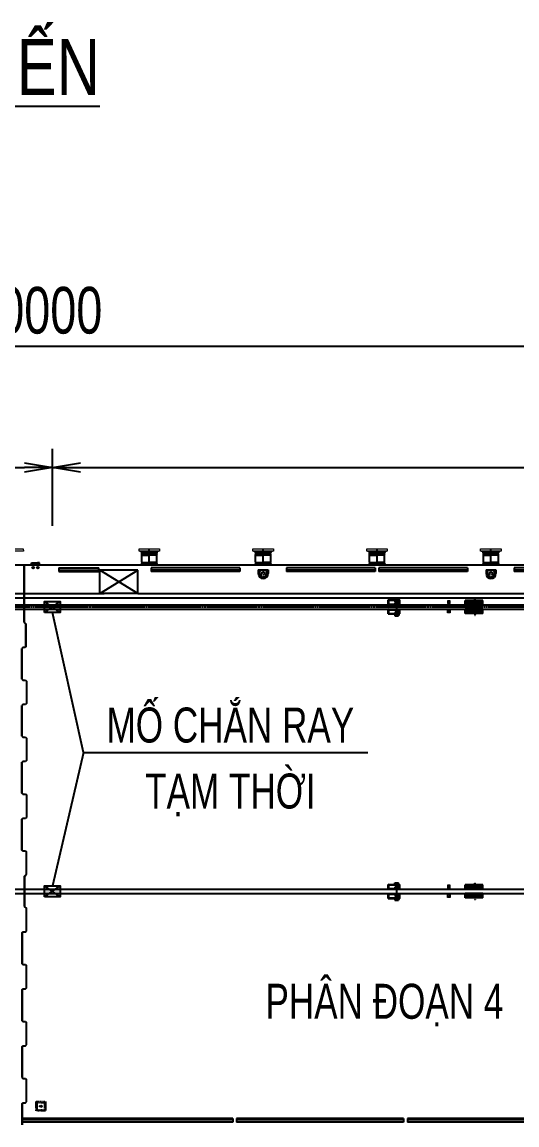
# Model space of a CAD drawing. Extents: x 3412 to 1212600, y 2456 to 246916.
# Drawn here: x 806291 to 859318, y 128766 to 246916 of the extents above; entities that cross this region are included whole.
import ezdxf
from ezdxf.enums import TextEntityAlignment as Align

# ---------------------------------------------------------------- set-up
doc = ezdxf.new("R2010")
doc.units = 0
doc.header["$LTSCALE"] = 20
doc.header["$MEASUREMENT"] = 0
for name, pattern in [('ACAD_ISO10W100', [18, 12, -3, 0, -3]), ('CENTER', [2, 1.25, -0.25, 0.25, -0.25]), ('CENTER2', [28.575, 19.05, -3.175, 3.175, -3.175]), ('HIDDEN', [0.375, 0.25, -0.125])]:
    doc.linetypes.add(name, pattern=pattern)
doc.layers.get('0').update_dxf_attribs({"linetype": 'CONTINUOUS'})
doc.layers.get('DEFPOINTS').update_dxf_attribs({"linetype": 'CONTINUOUS'})
for name, color, linetype in [('BAO', 7, 'CONTINUOUS'), ('CEN', 1, 'CENTER'), ('CENTER', 1, 'CENTER2'), ('DIM', 4, 'CONTINUOUS'), ('external lighting', 130, 'HIDDEN'), ('FENDER', 4, 'CONTINUOUS'), ('Gochanxe', 6, 'CONTINUOUS'), ('HATCH', 8, 'CONTINUOUS'), ('HIDDEN', 9, 'HIDDEN'), ('KHUAT', 8, 'HIDDEN'), ('TEXT', 4, 'CONTINUOUS'), ('Text-Vie', 4, 'CONTINUOUS'), ('THEP', 2, 'CONTINUOUS'), ('TRUC', 1, 'CENTER'), ('ve', 6, 'CONTINUOUS')]:
    doc.layers.add(name, color=color, linetype=linetype)
doc.styles.add('VNROMANS', font='vn_vni.shx', dxfattribs={"width": 0.75, "bigfont": 'bigfont.shx'})
doc.dimstyles.new('D2000', dxfattribs={"dimscale": 2000, "dimtxt": 2.5, "dimasz": 1.5, "dimexe": 1, "dimexo": 0, "dimgap": 0.65, "dimtad": 1, "dimdec": 0, "dimzin": 12, "dimdsep": 46, "dimtxsty": 'VNROMANS', "dimblk1": 'OPEN', "dimblk2": 'OPEN', "dimsah": 1, "dimcen": -1, "dimclrd": 4, "dimclre": 4, "dimclrt": 4, "dimadec": 0, "dimazin": 0, "dimtfac": 1, "dimtdec": 0, "dimtmove": 2, "dimatfit": 3, "dimldrblk": 'OPEN', "dimfxl": 1, "dimtolj": 1, "dimtzin": 12, "dimarcsym": 0})

# ---------------------------------------------------------------- blocks, each defined once
blk = doc.blocks.new('STOWN PIN')
at = {"layer": 'BAO'}
for p, q in [((1013225, 483978), (1013225, 483508)), ((1013225, 483978), (1015125, 483978)), ((1013225, 483508), (1015125, 483508)), ((1013355, 483903), (1013355, 483553)), ((1013355, 483903), (1014995, 483903)), ((1013355, 483553), (1014995, 483553)), ((1013475, 483818), (1013475, 483783)), ((1013475, 483818), (1014875, 483818)), ((1013475, 483783), (1014875, 483783)), ((1013475, 483638), (1013475, 483673)), ((1013475, 483673), (1014875, 483673)), ((1013475, 483638), (1014875, 483638)), ((1013575, 483818), (1013575, 483783)), ((1013575, 483638), (1013575, 483673)), ((1013875, 483853), (1013975, 483853)), ((1013875, 483853), (1013875, 483603)), ((1013875, 483603), (1013975, 483603)), ((1013975, 483853), (1013975, 483603)), ((1014375, 483853), (1014475, 483853)), ((1014375, 483853), (1014375, 483603)), ((1014375, 483603), (1014475, 483603)), ((1014475, 483853), (1014475, 483603)), ((1014775, 483818), (1014775, 483783)), ((1014775, 483638), (1014775, 483673)), ((1014875, 483818), (1014875, 483783)), ((1014875, 483638), (1014875, 483673)), ((1014995, 483903), (1014995, 483553)), ((1015125, 483978), (1015125, 483508)), ((1013225, 483048), (1013225, 482578)), ((1013225, 483048), (1015125, 483048)), ((1013225, 482578), (1015125, 482578)), ((1013355, 483003), (1014995, 483003)), ((1013355, 482653), (1013355, 483003)), ((1013355, 482653), (1014995, 482653)), ((1013475, 482918), (1014875, 482918)), ((1013475, 482918), (1013475, 482883)), ((1013475, 482883), (1014875, 482883)), ((1013475, 482773), (1014875, 482773)), ((1013475, 482738), (1013475, 482773)), ((1013475, 482738), (1014875, 482738)), ((1013575, 482918), (1013575, 482883)), ((1013575, 482738), (1013575, 482773)), ((1013875, 482703), (1013875, 482953)), ((1013875, 482953), (1013975, 482953)), ((1013875, 482703), (1013975, 482703)), ((1013975, 482703), (1013975, 482953)), ((1014375, 482703), (1014375, 482953)), ((1014375, 482953), (1014475, 482953)), ((1014375, 482703), (1014475, 482703)), ((1014475, 482703), (1014475, 482953)), ((1014775, 482918), (1014775, 482883)), ((1014775, 482738), (1014775, 482773)), ((1014875, 482918), (1014875, 482883)), ((1014875, 482738), (1014875, 482773)), ((1014995, 482653), (1014995, 483003)), ((1015125, 483048), (1015125, 482578))]:
    blk.add_line(p, q, dxfattribs=at)
at = {"layer": 'CEN', "ltscale": 0.1}
for p, q in [((1013225, 483728), (1015125, 483728)), ((1013460, 483803), (1013370, 483803)), ((1013460, 483653), (1013370, 483653)), ((1013415, 483848), (1013415, 483759)), ((1013415, 483609), (1013415, 483698)), ((1014075, 483764), (1014075, 483693)), ((1014890, 483803), (1014980, 483803)), ((1014890, 483653), (1014980, 483653)), ((1014935, 483848), (1014935, 483759)), ((1014935, 483609), (1014935, 483698)), ((1013225, 482828), (1015125, 482828)), ((1013460, 482903), (1013370, 482903)), ((1013460, 482753), (1013370, 482753)), ((1013415, 482948), (1013415, 482859)), ((1013415, 482709), (1013415, 482798)), ((1014075, 482793), (1014075, 482864)), ((1014890, 482903), (1014980, 482903)), ((1014890, 482753), (1014980, 482753)), ((1014935, 482948), (1014935, 482859)), ((1014935, 482709), (1014935, 482798))]:
    blk.add_line(p, q, dxfattribs=at)
at = {"layer": 'HIDDEN', "ltscale": 0.2}
for p, q in [((1014055, 483728), (1014055, 484151)), ((1014095, 483728), (1014095, 484151)), ((1014055, 482828), (1014055, 482406)), ((1014095, 482828), (1014095, 482406))]:
    blk.add_line(p, q, dxfattribs=at)
at = {"layer": 'KHUAT'}
for p, q in [((1013690, 483876), (1013780, 483876)), ((1013690, 483876), (1013690, 483786)), ((1013690, 483786), (1013780, 483786)), ((1013690, 483671), (1013780, 483671)), ((1013690, 483671), (1013690, 483581)), ((1013690, 483581), (1013780, 483581)), ((1013780, 483876), (1013780, 483786)), ((1013780, 483671), (1013780, 483581)), ((1014130, 483876), (1014130, 483786)), ((1014130, 483876), (1014220, 483876)), ((1014130, 483786), (1014220, 483786)), ((1014130, 483671), (1014130, 483581)), ((1014130, 483671), (1014220, 483671)), ((1014130, 483581), (1014220, 483581)), ((1014220, 483876), (1014220, 483786)), ((1014220, 483671), (1014220, 483581)), ((1014570, 483876), (1014660, 483876)), ((1014570, 483876), (1014570, 483786)), ((1014570, 483786), (1014660, 483786)), ((1014570, 483671), (1014660, 483671)), ((1014570, 483671), (1014570, 483581)), ((1014570, 483581), (1014660, 483581)), ((1014660, 483876), (1014660, 483786)), ((1014660, 483671), (1014660, 483581)), ((1013690, 482886), (1013690, 482961)), ((1013690, 482961), (1013780, 482961)), ((1013690, 482886), (1013780, 482886)), ((1013690, 482771), (1013780, 482771)), ((1013690, 482696), (1013690, 482771)), ((1013690, 482696), (1013780, 482696)), ((1013780, 482886), (1013780, 482961)), ((1013780, 482696), (1013780, 482771)), ((1014130, 482961), (1014220, 482961)), ((1014130, 482886), (1014130, 482961)), ((1014130, 482886), (1014220, 482886)), ((1014130, 482771), (1014220, 482771)), ((1014130, 482696), (1014130, 482771)), ((1014130, 482696), (1014220, 482696)), ((1014220, 482886), (1014220, 482961)), ((1014220, 482696), (1014220, 482771)), ((1014570, 482886), (1014570, 482961)), ((1014570, 482961), (1014660, 482961)), ((1014570, 482886), (1014660, 482886)), ((1014570, 482696), (1014570, 482771)), ((1014570, 482771), (1014660, 482771)), ((1014570, 482696), (1014660, 482696)), ((1014660, 482886), (1014660, 482961)), ((1014660, 482696), (1014660, 482771))]:
    blk.add_line(p, q, dxfattribs=at)
for centre in [(1014075, 483728), (1014075, 482828)]:
    blk.add_circle(centre, 20, dxfattribs=at)
for centre, radius, start, end in [((1014065, 484145), 12, 33.19479, 146.80525), ((1014085, 484145), 11.9, 33.18021, 146.81983), ((1014085, 484158), 11.9, 213.18021, 326.81983), ((1014065, 482412), 12, 213.19475, 326.80521), ((1014085, 482399), 11.9, 33.18017, 146.81979), ((1014085, 482412), 11.9, 213.18017, 326.81979)]:
    blk.add_arc(centre, radius, start, end, dxfattribs=at)
blk = doc.blocks.new('light')
at = {"layer": 'external lighting'}
h = blk.add_hatch(color=3, dxfattribs=at)
h.paths.add_polyline_path([(0.64, 0.64), (0.8, 0.64), (0.8, 0.8), (0.64, 0.8)])
h.paths.add_polyline_path([(0.8, -0.64), (0.64, -0.64), (0.64, -0.8), (0.8, -0.8)])
h.paths.add_polyline_path([(-0.64, -0.64), (-0.8, -0.64), (-0.8, -0.8), (-0.64, -0.8)])
h.paths.add_polyline_path([(-0.64, 0.8), (-0.8, 0.8), (-0.8, 0.64), (-0.64, 0.64)])
at = {"layer": 'external lighting', "linetype": 'HIDDEN', "ltscale": 0.05}
h = blk.add_hatch(color=3, dxfattribs=at)
edge = h.paths.add_edge_path()
edge.add_arc((0, 0), 0.16, 0, 360)
at = {"layer": 'external lighting', "color": 3}
for p, q in [((-0.64, 0.64), (-0.8, 0.64)), ((0.64, 0.64), (0.64, 0.8)), ((0.8, 0.64), (0.64, 0.64)), ((-0.64, -0.64), (-0.8, -0.64)), ((0.8, -0.64), (0.64, -0.64)), ((0.64, -0.8), (0.64, -0.64))]:
    blk.add_line(p, q, dxfattribs=at)
at = {"layer": 'external lighting', "color": 3, "ltscale": 0.05}
for p, q in [((-0.64, 0.64), (-0.64, 0.8)), ((-0.64, -0.8), (-0.64, -0.64))]:
    blk.add_line(p, q, dxfattribs=at)
at = {"layer": 'external lighting', "color": 3, "linetype": 'HIDDEN', "ltscale": 0.03}
for points in [[(-0.8, 0.8), (0.8, 0.8), (0.8, -0.8), (-0.8, -0.8)], [(-0.64, 0.64), (0.64, 0.64), (0.64, -0.64), (-0.64, -0.64)]]:
    blk.add_lwpolyline(points, close=True, dxfattribs=at)
at = {"layer": 'external lighting', "color": 3, "linetype": 'HIDDEN', "ltscale": 0.05}
blk.add_circle((0, 0), 0.16, dxfattribs=at)
blk = doc.blocks.new('KHE')
at = {"layer": 'BAO'}
for p, q in [((7378565, 1113151), (7378565, 1119311)), ((7378585, 1113151), (7378585, 1119311)), ((7378565, 1113151), (7378755, 1112961)), ((7378585, 1113151), (7378775, 1112961)), ((7378585, 1113151), (7378775, 1112961)), ((7378755, 1110561), (7378755, 1112961)), ((7378775, 1110561), (7378775, 1112961)), ((7378775, 1110561), (7378775, 1112961)), ((7378427, 1110461), (7378327, 1110361)), ((7378327, 1107061), (7378327, 1110361)), ((7378447, 1110461), (7378347, 1110361)), ((7378447, 1110461), (7378347, 1110361)), ((7378347, 1107061), (7378347, 1110361)), ((7378347, 1107061), (7378347, 1110361)), ((7378675, 1110461), (7378427, 1110461)), ((7378755, 1110561), (7378655, 1110461)), ((7378775, 1110561), (7378675, 1110461)), ((7378327, 1107061), (7378427, 1106961)), ((7378347, 1107061), (7378447, 1106961)), ((7378347, 1107061), (7378447, 1106961)), ((7378427, 1106961), (7378722, 1106961)), ((7378447, 1106961), (7378722, 1106961)), ((7378702, 1106961), (7378802, 1106861)), ((7378722, 1106961), (7378822, 1106861)), ((7378722, 1106961), (7378822, 1106861)), ((7378802, 1106861), (7378802, 1104461)), ((7378822, 1106861), (7378822, 1104461)), ((7378822, 1106861), (7378822, 1104461)), ((7378427, 1104361), (7378327, 1104261)), ((7378327, 1100961), (7378327, 1104261)), ((7378447, 1104361), (7378347, 1104261)), ((7378447, 1104361), (7378347, 1104261)), ((7378347, 1100961), (7378347, 1104261)), ((7378347, 1100961), (7378347, 1104261)), ((7378722, 1104361), (7378427, 1104361)), ((7378722, 1104361), (7378447, 1104361)), ((7378802, 1104461), (7378702, 1104361)), ((7378822, 1104461), (7378722, 1104361)), ((7378822, 1104461), (7378722, 1104361)), ((7378327, 1100961), (7378427, 1100861)), ((7378347, 1100961), (7378447, 1100861)), ((7378347, 1100961), (7378447, 1100861)), ((7378427, 1100861), (7378722, 1100861)), ((7378447, 1100861), (7378722, 1100861)), ((7378702, 1100861), (7378802, 1100761)), ((7378722, 1100861), (7378822, 1100761)), ((7378722, 1100861), (7378822, 1100761)), ((7378802, 1100761), (7378802, 1098361)), ((7378822, 1100761), (7378822, 1098361)), ((7378822, 1100761), (7378822, 1098361)), ((7378427, 1098261), (7378327, 1098161)), ((7378327, 1094861), (7378327, 1098161)), ((7378447, 1098261), (7378347, 1098161)), ((7378447, 1098261), (7378347, 1098161)), ((7378347, 1094861), (7378347, 1098161)), ((7378347, 1094861), (7378347, 1098161)), ((7378722, 1098261), (7378427, 1098261)), ((7378722, 1098261), (7378447, 1098261)), ((7378802, 1098361), (7378702, 1098261)), ((7378822, 1098361), (7378722, 1098261)), ((7378822, 1098361), (7378722, 1098261)), ((7378427, 1094761), (7378327, 1094861)), ((7378447, 1094761), (7378347, 1094861)), ((7378447, 1094761), (7378347, 1094861)), ((7378427, 1094761), (7378722, 1094761)), ((7378447, 1094761), (7378722, 1094761)), ((7378702, 1094761), (7378802, 1094661)), ((7378722, 1094761), (7378822, 1094661)), ((7378722, 1094761), (7378822, 1094661)), ((7378802, 1094661), (7378802, 1092261)), ((7378822, 1094661), (7378822, 1092261)), ((7378822, 1094661), (7378822, 1092261)), ((7378327, 1092061), (7378427, 1092161)), ((7378327, 1088761), (7378327, 1092061)), ((7378347, 1092061), (7378447, 1092161)), ((7378347, 1092061), (7378447, 1092161)), ((7378347, 1088761), (7378347, 1092061)), ((7378347, 1088761), (7378347, 1092061)), ((7378427, 1092161), (7378722, 1092161)), ((7378447, 1092161), (7378722, 1092161)), ((7378802, 1092261), (7378702, 1092161)), ((7378822, 1092261), (7378722, 1092161)), ((7378822, 1092261), (7378722, 1092161)), ((7378427, 1088661), (7378327, 1088761)), ((7378447, 1088661), (7378347, 1088761)), ((7378447, 1088661), (7378347, 1088761)), ((7378427, 1088661), (7378722, 1088661)), ((7378447, 1088661), (7378722, 1088661)), ((7378702, 1088661), (7378802, 1088561)), ((7378722, 1088661), (7378822, 1088561)), ((7378722, 1088661), (7378822, 1088561)), ((7378802, 1086181), (7378802, 1088561)), ((7378822, 1086181), (7378822, 1088561)), ((7378565, 1085943), (7378802, 1086181)), ((7378565, 1085943), (7378565, 1082718)), ((7378585, 1085943), (7378822, 1086181)), ((7378585, 1085943), (7378585, 1082718)), ((7378585, 1085943), (7378585, 1082718)), ((7378565, 1082718), (7378802, 1082481)), ((7378585, 1082718), (7378822, 1082481)), ((7378805, 1080081), (7378802, 1082481)), ((7378825, 1080081), (7378822, 1082481)), ((7378327, 1079881), (7378427, 1079981)), ((7378347, 1079881), (7378447, 1079981)), ((7378347, 1079881), (7378447, 1079981)), ((7378427, 1079981), (7378725, 1079981)), ((7378447, 1079981), (7378722, 1079981)), ((7378705, 1079981), (7378805, 1080081)), ((7378725, 1079981), (7378825, 1080081)), ((7378725, 1079981), (7378825, 1080081)), ((7378327, 1079881), (7378327, 1076581)), ((7378347, 1079881), (7378347, 1076581)), ((7378347, 1079881), (7378347, 1076581)), ((7378327, 1076581), (7378427, 1076481)), ((7378347, 1076581), (7378447, 1076481)), ((7378347, 1076581), (7378447, 1076481)), ((7378427, 1076481), (7378722, 1076481)), ((7378447, 1076481), (7378722, 1076481)), ((7378702, 1076481), (7378802, 1076381)), ((7378722, 1076481), (7378822, 1076381)), ((7378722, 1076481), (7378822, 1076381)), ((7378802, 1073981), (7378802, 1076381)), ((7378822, 1073981), (7378822, 1076381)), ((7378822, 1073981), (7378822, 1076381)), ((7378327, 1073781), (7378427, 1073881)), ((7378327, 1073781), (7378327, 1070481)), ((7378347, 1073781), (7378447, 1073881)), ((7378347, 1073781), (7378447, 1073881)), ((7378347, 1073781), (7378347, 1070481)), ((7378347, 1073781), (7378347, 1070481)), ((7378427, 1073881), (7378722, 1073881)), ((7378447, 1073881), (7378722, 1073881)), ((7378702, 1073881), (7378802, 1073981)), ((7378722, 1073881), (7378822, 1073981)), ((7378722, 1073881), (7378822, 1073981)), ((7378327, 1070481), (7378427, 1070381)), ((7378347, 1070481), (7378447, 1070381)), ((7378347, 1070481), (7378447, 1070381)), ((7378427, 1070381), (7378722, 1070381)), ((7378447, 1070381), (7378722, 1070381)), ((7378702, 1070381), (7378802, 1070281)), ((7378722, 1070381), (7378822, 1070281)), ((7378722, 1070381), (7378822, 1070281)), ((7378802, 1067881), (7378802, 1070281)), ((7378822, 1067881), (7378822, 1070281)), ((7378822, 1067881), (7378822, 1070281)), ((7378327, 1067681), (7378427, 1067781)), ((7378327, 1067681), (7378327, 1064381)), ((7378347, 1067681), (7378447, 1067781)), ((7378347, 1067681), (7378447, 1067781)), ((7378347, 1067681), (7378347, 1064381)), ((7378347, 1067681), (7378347, 1064381)), ((7378427, 1067781), (7378722, 1067781)), ((7378447, 1067781), (7378722, 1067781)), ((7378702, 1067781), (7378802, 1067881)), ((7378722, 1067781), (7378822, 1067881)), ((7378722, 1067781), (7378822, 1067881)), ((7378327, 1064381), (7378427, 1064281)), ((7378347, 1064381), (7378447, 1064281)), ((7378347, 1064381), (7378447, 1064281)), ((7378427, 1064281), (7378722, 1064281)), ((7378447, 1064281), (7378722, 1064281)), ((7378702, 1064281), (7378802, 1064181)), ((7378722, 1064281), (7378822, 1064181)), ((7378722, 1064281), (7378822, 1064181)), ((7378802, 1061781), (7378802, 1064181)), ((7378822, 1061781), (7378822, 1064181)), ((7378822, 1061781), (7378822, 1064181)), ((7378327, 1061581), (7378427, 1061681)), ((7378327, 1061581), (7378327, 1059311)), ((7378347, 1061581), (7378447, 1061681)), ((7378347, 1061581), (7378447, 1061681)), ((7378347, 1061581), (7378347, 1059311)), ((7378347, 1061581), (7378347, 1059311)), ((7378427, 1061681), (7378722, 1061681)), ((7378447, 1061681), (7378722, 1061681)), ((7378702, 1061681), (7378802, 1061781)), ((7378722, 1061681), (7378822, 1061781)), ((7378722, 1061681), (7378822, 1061781))]:
    blk.add_line(p, q, dxfattribs=at)
blk = doc.blocks.new('DEM1450')
at = {"layer": 'DIM', "color": 1, "linetype": 'CENTER2', "ltscale": 2}
for p, q in [((-1450804, 656360), (-1450804, 656532)), ((-1449154, 656360), (-1449154, 656532)), ((-1450804, 654952), (-1450804, 655124)), ((-1449154, 654952), (-1449154, 655124))]:
    blk.add_line(p, q, dxfattribs=at)
at = {"layer": 've', "color": 7}
for p, q in [((-1450904, 656425), (-1450904, 656467)), ((-1450904, 656467), (-1449054, 656467)), ((-1450904, 656425), (-1450846, 656425)), ((-1450774, 656367), (-1450846, 656425)), ((-1450846, 656425), (-1449979, 656425)), ((-1450786, 656065), (-1449979, 656065)), ((-1450786, 655290), (-1450786, 656058)), ((-1450785, 656072), (-1450775, 656174)), ((-1450774, 656367), (-1449979, 656367)), ((-1450774, 656188), (-1450774, 656367)), ((-1450774, 656181), (-1449979, 656181)), ((-1449054, 656425), (-1449979, 656425)), ((-1449184, 656367), (-1449979, 656367)), ((-1449184, 656181), (-1449979, 656181)), ((-1449172, 656065), (-1449979, 656065)), ((-1449184, 656367), (-1449112, 656425)), ((-1449184, 656188), (-1449184, 656367)), ((-1449173, 656072), (-1449183, 656174)), ((-1449172, 655290), (-1449172, 656058)), ((-1449054, 656425), (-1449054, 656467)), ((-1450904, 655059), (-1449979, 655059)), ((-1450904, 655017), (-1450904, 655059)), ((-1450904, 655017), (-1449054, 655017)), ((-1450751, 655117), (-1450809, 655059)), ((-1450784, 655269), (-1449979, 655269)), ((-1450757, 655173), (-1450780, 655249)), ((-1450752, 655153), (-1449979, 655153)), ((-1450751, 655117), (-1450751, 655132)), ((-1450751, 655117), (-1449979, 655117)), ((-1449173, 655269), (-1449979, 655269)), ((-1449205, 655153), (-1449979, 655153)), ((-1449207, 655117), (-1449979, 655117)), ((-1449054, 655059), (-1449979, 655059)), ((-1449719, 655059), (-1449894, 655059)), ((-1449174, 655059), (-1449219, 655059)), ((-1449207, 655117), (-1449207, 655132)), ((-1449207, 655117), (-1449207, 655132)), ((-1449207, 655117), (-1449149, 655059)), ((-1449207, 655117), (-1449174, 655084)), ((-1449201, 655173), (-1449178, 655249)), ((-1449054, 655017), (-1449054, 655059))]:
    blk.add_line(p, q, dxfattribs=at)
at = {"layer": 've', "color": 1, "linetype": 'ACAD_ISO10W100', "ltscale": 0.1}
blk.add_line((-1449979, 655017), (-1449979, 656639), dxfattribs=at)
blk.add_line((-1449979, 655017), (-1449979, 656639), dxfattribs=at)
at = {"layer": 've', "color": 7}
for centre, start, end in [((-1450641, 656058), 174.09386, 180), ((-1450919, 656188), 354.09386, 0), ((-1449039, 656188), 180, 185.90614), ((-1449317, 656058), 0, 5.90614), ((-1450641, 655290), 180, 196.78983), ((-1450896, 655132), 0, 16.78983), ((-1449062, 655132), 163.21017, 180), ((-1449317, 655290), 343.21017, 0)]:
    blk.add_arc(centre, 145, start, end, dxfattribs=at)
blk = doc.blocks.new('_OPEN')
at = {"color": 0, "linetype": 'ByBlock'}
for p, q in [((-1, 0.167), (0, 0)), ((0, 0), (-1, -0.167)), ((0, 0), (-1, 0))]:
    blk.add_line(p, q, dxfattribs=at)
blk = doc.blocks.new('*D76')
at = {"layer": 'DEFPOINTS', "color": 0, "transparency": 16777216}
for p in [(809538, 199207), (609538, 192931), (809538, 192931)]:
    blk.add_point(p, dxfattribs=at)
at = {"layer": 'DIM', "color": 4, "lineweight": -2, "transparency": 16777216}
for p, q in [((609538, 192931), (609538, 201207)), ((809538, 192931), (809538, 201207)), ((612538, 199207), (806538, 199207))]:
    blk.add_line(p, q, dxfattribs=at)
at = {"layer": 'DIM', "color": 4, "lineweight": -2, "transparency": 16777216, "xscale": 3000, "yscale": 3000, "zscale": 3000, "rotation": 180}
blk.add_blockref('_OPEN', (609538, 199207), dxfattribs=at)
at = {"layer": 'DIM', "color": 4, "lineweight": -2, "transparency": 16777216, "xscale": 3000, "yscale": 3000, "zscale": 3000}
blk.add_blockref('_OPEN', (809538, 199207), dxfattribs=at)
at = {"layer": 'DIM', "color": 4, "transparency": 16777216, "insert": (709538, 203007), "char_height": 5000, "attachment_point": 5, "style": 'VNROMANS'}
blk.add_mtext('\\A1;200000', dxfattribs=at)
blk = doc.blocks.new('*D77')
at = {"layer": 'DEFPOINTS', "color": 0, "transparency": 16777216}
for p in [(1009538, 199207), (809538, 192931), (1009538, 192931)]:
    blk.add_point(p, dxfattribs=at)
at = {"layer": 'DIM', "color": 4, "lineweight": -2, "transparency": 16777216}
for p, q in [((809538, 192931), (809538, 201207)), ((1009538, 192931), (1009538, 201207)), ((812538, 199207), (1006538, 199207))]:
    blk.add_line(p, q, dxfattribs=at)
at = {"layer": 'DIM', "color": 4, "lineweight": -2, "transparency": 16777216, "xscale": 3000, "yscale": 3000, "zscale": 3000, "rotation": 180}
blk.add_blockref('_OPEN', (809538, 199207), dxfattribs=at)
at = {"layer": 'DIM', "color": 4, "lineweight": -2, "transparency": 16777216, "xscale": 3000, "yscale": 3000, "zscale": 3000}
blk.add_blockref('_OPEN', (1009538, 199207), dxfattribs=at)
at = {"layer": 'DIM', "color": 4, "transparency": 16777216, "insert": (909538, 203007), "char_height": 5000, "attachment_point": 5, "style": 'VNROMANS'}
blk.add_mtext('\\A1;200000', dxfattribs=at)
blk = doc.blocks.new('*D79')
at = {"layer": 'DEFPOINTS', "color": 0, "transparency": 16777216}
for p in [(1206528, 212209), (406528, 192931), (1206528, 192931)]:
    blk.add_point(p, dxfattribs=at)
at = {"layer": 'DIM', "color": 4, "lineweight": -2, "transparency": 16777216}
for p, q in [((406528, 192931), (406528, 214209)), ((1206528, 192931), (1206528, 214209)), ((409528, 212209), (1203528, 212209))]:
    blk.add_line(p, q, dxfattribs=at)
at = {"layer": 'DIM', "color": 4, "lineweight": -2, "transparency": 16777216, "xscale": 3000, "yscale": 3000, "zscale": 3000, "rotation": 180}
blk.add_blockref('_OPEN', (406528, 212209), dxfattribs=at)
at = {"layer": 'DIM', "color": 4, "lineweight": -2, "transparency": 16777216, "xscale": 3000, "yscale": 3000, "zscale": 3000}
blk.add_blockref('_OPEN', (1206528, 212209), dxfattribs=at)
at = {"layer": 'DIM', "color": 4, "transparency": 16777216, "insert": (806528, 216009), "char_height": 5000, "attachment_point": 5, "style": 'VNROMANS'}
blk.add_mtext('\\A1;800000', dxfattribs=at)
blk = doc.blocks.new('gcx')
at = {"layer": 'Gochanxe'}
for p, q in [((403700, -300), (407998, -300)), ((403700, -300), (403700, -700)), ((403700, -550), (407998, -550)), ((403700, -700), (407998, -700)), ((407998, -700), (407998, -300)), ((413600, -300), (413600, -700)), ((423100, -300), (413600, -300)), ((423100, -550), (413600, -550)), ((423100, -700), (413600, -700)), ((423100, -300), (423100, -700)), ((428101, -300), (428101, -700)), ((437600, -300), (428101, -300)), ((437600, -550), (428101, -550)), ((437600, -700), (428101, -700)), ((437600, -300), (437600, -700)), ((438000, -300), (438000, -700)), ((447501, -300), (438000, -300)), ((447501, -550), (438000, -550)), ((447501, -700), (438000, -700)), ((447501, -300), (447501, -700)), ((452501, -300), (452501, -700)), ((462000, -300), (452501, -300)), ((462000, -550), (452501, -550)), ((462000, -700), (452501, -700)), ((422350, -59300), (399773, -59300)), ((422350, -59450), (399773, -59450)), ((422350, -59700), (399773, -59700)), ((422350, -59300), (422350, -59700)), ((422750, -59300), (422750, -59700)), ((440650, -59300), (422750, -59300)), ((440650, -59450), (422750, -59450)), ((440650, -59700), (422750, -59700)), ((440650, -59300), (440650, -59700)), ((441050, -59300), (441050, -59700)), ((458950, -59300), (441050, -59300)), ((458950, -59450), (441050, -59450)), ((458950, -59700), (441050, -59700))]:
    blk.add_line(p, q, dxfattribs=at)

msp = doc.modelspace()

# ---------------------------------------------------------------- hatches: boundary and pattern name
at = {"layer": 'BAO', "linetype": 'ByBlock', "lineweight": 15}
h = msp.add_hatch(color=256, dxfattribs=at)
h.paths.add_polyline_path([(852178.412, 184915.991), (852028.412, 184915.991), (852028.412, 184765.991), (852178.412, 184765.991)])
h.paths.add_polyline_path([(852028.412, 184765.991), (851878.412, 184765.991), (851878.412, 184615.991), (852028.412, 184615.991)])
h = msp.add_hatch(color=256, dxfattribs=at)
h.paths.add_polyline_path([(852178.412, 183915.991), (852028.412, 183915.991), (852028.412, 183765.991), (852178.412, 183765.991)])
h.paths.add_polyline_path([(852028.412, 183765.991), (851878.412, 183765.991), (851878.412, 183615.991), (852028.412, 183615.991)])
h = msp.add_hatch(color=256, dxfattribs=at)
h.paths.add_polyline_path([(852178.412, 154435.991), (852028.412, 154435.991), (852028.412, 154285.991), (852178.412, 154285.991)])
h.paths.add_polyline_path([(852028.412, 154285.991), (851878.412, 154285.991), (851878.412, 154135.991), (852028.412, 154135.991)])
h = msp.add_hatch(color=256, dxfattribs=at)
h.paths.add_polyline_path([(852178.412, 153435.991), (852028.412, 153435.991), (852028.412, 153285.991), (852178.412, 153285.991)])
h.paths.add_polyline_path([(852028.412, 153285.991), (851878.412, 153285.991), (851878.412, 153135.991), (852028.412, 153135.991)])
at = {"layer": 'TEXT'}
h = msp.add_hatch(color=256, dxfattribs=at)
h.paths.add_polyline_path([(810380.912, 184856.991), (809538.412, 184265.991), (810380.912, 183674.991)])
h.paths.add_polyline_path([(809538.412, 184265.991), (808695.912, 184856.991), (808695.912, 183674.991)])
h = msp.add_hatch(color=256, dxfattribs=at)
h.paths.add_polyline_path([(810380.912, 154376.991), (809538.412, 153785.991), (810380.912, 153194.991)])
h.paths.add_polyline_path([(809538.412, 153785.991), (808695.912, 154376.991), (808695.912, 153194.991)])

# ---------------------------------------------------------------- linework, layer by layer
at = {"color": 7}
msp.add_line((806538.412, 188765.991), (906518.412, 188765.991), dxfattribs=at)
at = {"layer": 'BAO'}
for p, q in [((706538.412, 188765.991), (806518.412, 188765.991)), ((807303.412, 188765.991), (807303.412, 188965.991)), ((807303.412, 188965.991), (807503.412, 188965.991)), ((807397.727, 188475.726), (807559.096, 188475.726)), ((807397.727, 188475.726), (807397.727, 188455.726)), ((807397.727, 188455.726), (807559.096, 188455.726)), ((807503.412, 188965.991), (807503.412, 188765.991)), ((807928.412, 188940.991), (807528.412, 188940.991)), ((807528.412, 188890.991), (807928.412, 188890.991)), ((807559.096, 188475.726), (807559.096, 188455.726)), ((807897.727, 188475.766), (808059.096, 188475.766)), ((807897.727, 188455.766), (808059.096, 188455.766)), ((807953.412, 188965.991), (807953.412, 188765.991)), ((808153.412, 188965.991), (807953.412, 188965.991)), ((808059.096, 188476.011), (808059.096, 188456.011)), ((808153.412, 188765.991), (808153.412, 188965.991)), ((814610.912, 186545.991), (814610.912, 188195.991)), ((814610.912, 185695.991), (818710.961, 188195.991)), ((818710.961, 185695.991), (814610.912, 188195.991)), ((831605.912, 188230.991), (831605.912, 187823.491)), ((831605.912, 188230.991), (832650.912, 188230.991)), ((832650.912, 188230.991), (832650.912, 187823.491)), ((856005.912, 188230.991), (856005.912, 187823.491)), ((856005.912, 188230.991), (857050.912, 188230.991)), ((857050.912, 188230.991), (857050.912, 187823.491)), ((831930.691, 187744.076), (831930.691, 187797.187)), ((832326.132, 187744.076), (832326.132, 187797.187)), ((856330.691, 187744.076), (856330.691, 187797.187)), ((856726.132, 187744.076), (856726.132, 187797.187)), ((729978.412, 185695.991), (815078.412, 185695.991)), ((818710.961, 185695.991), (939010.912, 185695.991)), ((411706.595, 184495.991), (1008695.912, 184495.991)), ((726178.412, 185235.991), (815078.412, 185235.991)), ((815078.412, 185235.991), (939978.412, 185235.991)), ((815078.412, 184495.991), (818878.412, 184495.991)), ((845528.412, 185020.991), (846218.412, 185020.991)), ((845528.412, 184545.991), (845528.412, 185020.991)), ((845578.412, 184970.991), (845528.412, 185020.991)), ((845578.412, 184495.991), (845528.412, 184545.991)), ((845578.412, 184970.991), (846268.412, 184970.991)), ((845578.412, 184495.991), (845578.412, 184970.991)), ((845578.412, 184570.991), (846728.412, 184570.991)), ((845578.412, 184495.991), (846728.412, 184495.991)), ((846218.412, 185170.991), (846638.412, 185170.991)), ((846218.412, 185020.991), (846218.412, 185170.991)), ((846268.412, 185120.991), (846218.412, 185170.991)), ((846218.412, 185020.991), (846268.412, 184970.991)), ((846268.412, 184970.991), (846268.412, 185120.991)), ((846268.412, 185120.991), (846588.412, 185120.991)), ((846268.412, 184815.991), (846268.412, 184865.991)), ((846268.412, 184865.991), (846588.412, 184865.991)), ((846268.412, 184815.991), (846588.412, 184815.991)), ((846268.412, 184725.991), (846588.412, 184725.991)), ((846268.412, 184675.991), (846268.412, 184725.991)), ((846268.412, 184675.991), (846588.412, 184675.991)), ((846588.412, 185120.991), (846638.412, 185170.991)), ((846588.412, 184970.991), (846588.412, 185120.991)), ((846638.412, 185020.991), (846588.412, 184970.991)), ((846588.412, 184970.991), (846728.412, 184970.991)), ((846588.412, 184815.991), (846588.412, 184865.991)), ((846588.412, 184675.991), (846588.412, 184725.991)), ((846638.412, 185020.991), (846638.412, 185170.991)), ((846638.412, 185020.991), (846778.412, 185020.991)), ((846728.412, 184495.991), (846728.412, 184970.991)), ((846778.412, 184545.991), (846728.412, 184495.991)), ((846778.412, 184545.991), (846778.412, 185020.991)), ((411706.595, 184035.991), (1008695.912, 184035.991)), ((845578.412, 184035.991), (845528.412, 183985.991)), ((845528.412, 183510.991), (845528.412, 183985.991)), ((845578.412, 183560.991), (845528.412, 183510.991)), ((845528.412, 183510.991), (846218.412, 183510.991)), ((845578.412, 184035.991), (846728.412, 184035.991)), ((845578.412, 183560.991), (845578.412, 184035.991)), ((845578.412, 183960.991), (846728.412, 183960.991)), ((845578.412, 183560.991), (846268.412, 183560.991)), ((846268.412, 183560.991), (846218.412, 183510.991)), ((846218.412, 183510.991), (846218.412, 183310.991)), ((846268.412, 183360.991), (846218.412, 183310.991)), ((846218.412, 183310.991), (846638.412, 183310.991)), ((846268.412, 183855.991), (846588.412, 183855.991)), ((846268.412, 183855.991), (846268.412, 183805.991)), ((846268.412, 183805.991), (846588.412, 183805.991)), ((846268.412, 183715.991), (846268.412, 183665.991)), ((846268.412, 183715.991), (846588.412, 183715.991)), ((846268.412, 183665.991), (846588.412, 183665.991)), ((846268.412, 183560.991), (846268.412, 183360.991)), ((846268.412, 183360.991), (846588.412, 183360.991)), ((846588.412, 183855.991), (846588.412, 183805.991)), ((846588.412, 183715.991), (846588.412, 183665.991)), ((846638.412, 183510.991), (846588.412, 183560.991)), ((846588.412, 183560.991), (846728.412, 183560.991)), ((846588.412, 183560.991), (846588.412, 183360.991)), ((846588.412, 183360.991), (846638.412, 183310.991)), ((846638.412, 183510.991), (846778.412, 183510.991)), ((846638.412, 183510.991), (846638.412, 183310.991)), ((846778.412, 183985.991), (846728.412, 184035.991)), ((846728.412, 183560.991), (846728.412, 184035.991)), ((846728.412, 183560.991), (846778.412, 183510.991)), ((846778.412, 183510.991), (846778.412, 183985.991)), ((411706.595, 154015.991), (1009210.535, 154015.991)), ((845528.412, 154540.991), (846218.412, 154540.991)), ((845528.412, 154065.991), (845528.412, 154540.991)), ((845578.412, 154490.991), (845528.412, 154540.991)), ((845578.412, 154015.991), (845528.412, 154065.991)), ((845578.412, 154490.991), (846268.412, 154490.991)), ((845578.412, 154015.991), (845578.412, 154490.991)), ((845578.412, 154090.991), (846728.412, 154090.991)), ((845578.412, 154015.991), (846728.412, 154015.991)), ((846218.412, 154690.991), (846638.412, 154690.991)), ((846218.412, 154540.991), (846218.412, 154690.991)), ((846268.412, 154640.991), (846218.412, 154690.991)), ((846218.412, 154540.991), (846268.412, 154490.991)), ((846268.412, 154490.991), (846268.412, 154640.991)), ((846268.412, 154640.991), (846588.412, 154640.991)), ((846268.412, 154335.991), (846268.412, 154385.991)), ((846268.412, 154385.991), (846588.412, 154385.991)), ((846268.412, 154335.991), (846588.412, 154335.991)), ((846268.412, 154245.991), (846588.412, 154245.991)), ((846268.412, 154195.991), (846268.412, 154245.991)), ((846268.412, 154195.991), (846588.412, 154195.991)), ((846588.412, 154640.991), (846638.412, 154690.991)), ((846588.412, 154490.991), (846588.412, 154640.991)), ((846638.412, 154540.991), (846588.412, 154490.991)), ((846588.412, 154490.991), (846728.412, 154490.991)), ((846588.412, 154335.991), (846588.412, 154385.991)), ((846588.412, 154195.991), (846588.412, 154245.991)), ((846638.412, 154540.991), (846638.412, 154690.991)), ((846638.412, 154540.991), (846778.412, 154540.991)), ((846728.412, 154015.991), (846728.412, 154490.991)), ((846778.412, 154065.991), (846728.412, 154015.991)), ((846778.412, 154065.991), (846778.412, 154540.991)), ((411706.595, 153555.991), (1009210.535, 153555.991)), ((845578.412, 153555.991), (845528.412, 153505.991)), ((845528.412, 153030.991), (845528.412, 153505.991)), ((845578.412, 153080.991), (845528.412, 153030.991)), ((845528.412, 153030.991), (846218.412, 153030.991)), ((845578.412, 153555.991), (846728.412, 153555.991)), ((845578.412, 153080.991), (845578.412, 153555.991)), ((845578.412, 153480.991), (846728.412, 153480.991)), ((845578.412, 153080.991), (846268.412, 153080.991)), ((846268.412, 153080.991), (846218.412, 153030.991)), ((846218.412, 153030.991), (846218.412, 152830.991)), ((846268.412, 152880.991), (846218.412, 152830.991)), ((846218.412, 152830.991), (846638.412, 152830.991)), ((846268.412, 153375.991), (846588.412, 153375.991)), ((846268.412, 153375.991), (846268.412, 153325.991)), ((846268.412, 153325.991), (846588.412, 153325.991)), ((846268.412, 153235.991), (846268.412, 153185.991)), ((846268.412, 153235.991), (846588.412, 153235.991)), ((846268.412, 153185.991), (846588.412, 153185.991)), ((846268.412, 153080.991), (846268.412, 152880.991)), ((846268.412, 152880.991), (846588.412, 152880.991)), ((846588.412, 153375.991), (846588.412, 153325.991)), ((846588.412, 153235.991), (846588.412, 153185.991)), ((846638.412, 153030.991), (846588.412, 153080.991)), ((846588.412, 153080.991), (846728.412, 153080.991)), ((846588.412, 153080.991), (846588.412, 152880.991)), ((846588.412, 152880.991), (846638.412, 152830.991)), ((846638.412, 153030.991), (846778.412, 153030.991)), ((846638.412, 153030.991), (846638.412, 152830.991)), ((846778.412, 153505.991), (846728.412, 153555.991)), ((846728.412, 153080.991), (846728.412, 153555.991)), ((846728.412, 153080.991), (846778.412, 153030.991)), ((846778.412, 153030.991), (846778.412, 153505.991))]:
    msp.add_line(p, q, dxfattribs=at)
at = {"layer": 'BAO', "ltscale": 0.003}
for p, q in [((818710.961, 188195.991), (814610.912, 188195.991)), ((818710.912, 185695.991), (818710.912, 188195.991)), ((814610.912, 185695.991), (814610.912, 187395.991)), ((818710.961, 185695.991), (814610.912, 185695.991))]:
    msp.add_line(p, q, dxfattribs=at)
at = {"layer": 'BAO', "color": 2, "linetype": 'ByBlock', "lineweight": 15}
for p, q in [((851878.412, 184765.991), (852178.412, 184765.991)), ((852028.412, 184915.991), (852028.412, 184615.991)), ((851878.412, 183765.991), (852178.412, 183765.991)), ((852028.412, 183915.991), (852028.412, 183615.991)), ((851878.412, 154285.991), (852178.412, 154285.991)), ((852028.412, 154435.991), (852028.412, 154135.991)), ((851878.412, 153285.991), (852178.412, 153285.991)), ((852028.412, 153435.991), (852028.412, 153135.991))]:
    msp.add_line(p, q, dxfattribs=at)
at = {"layer": 'BAO', "lineweight": 15, "ltscale": 400}
for points in [[(804223.412, 190465.991), (806423.412, 190465.991), (806428.412, 190215.991), (804228.412, 190215.991)], [(818823.412, 190465.991), (821023.412, 190465.991), (821028.412, 190215.991), (818828.412, 190215.991)], [(831023.412, 190465.991), (833223.412, 190465.991), (833228.412, 190215.991), (831028.412, 190215.991)], [(843223.412, 190465.991), (845423.412, 190465.991), (845428.412, 190215.991), (843228.412, 190215.991)], [(855423.412, 190465.991), (857623.412, 190465.991), (857628.412, 190215.991), (855428.412, 190215.991)]]:
    msp.add_lwpolyline(points, close=True, dxfattribs=at)
at = {"layer": 'BAO'}
for points in [[(808695.912, 183674.991), (808695.912, 184856.991), (810380.912, 184856.991), (810380.912, 183674.991)], [(808695.912, 183674.991), (808695.912, 184856.991), (810380.912, 184856.991), (810380.912, 183674.991)], [(808695.912, 153194.991), (808695.912, 154376.991), (810380.912, 154376.991), (810380.912, 153194.991)], [(808695.912, 153194.991), (808695.912, 154376.991), (810380.912, 154376.991), (810380.912, 153194.991)]]:
    msp.add_lwpolyline(points, close=True, dxfattribs=at)
at = {"layer": 'BAO', "color": 2, "linetype": 'ByBlock', "lineweight": 15}
for points in [[(851878.412, 184615.991), (852178.412, 184615.991), (852178.412, 184915.991), (851878.412, 184915.991)], [(851878.412, 183915.991), (852178.412, 183915.991), (852178.412, 183615.991), (851878.412, 183615.991)], [(851878.412, 154135.991), (852178.412, 154135.991), (852178.412, 154435.991), (851878.412, 154435.991)], [(851878.412, 153435.991), (852178.412, 153435.991), (852178.412, 153135.991), (851878.412, 153135.991)]]:
    msp.add_lwpolyline(points, close=True, dxfattribs=at)
at = {"layer": 'BAO'}
for centre, radius in [((807478.412, 188465.726), 100), ((807978.412, 188465.766), 100), ((831733.412, 188027.991), 54), ((832523.412, 188027.991), 54), ((856133.412, 188027.991), 54), ((856923.412, 188027.991), 54), ((831733.412, 187773.991), 54), ((832523.412, 187773.991), 54), ((856133.412, 187773.991), 54), ((856923.412, 187773.991), 54)]:
    msp.add_circle(centre, radius, dxfattribs=at)
at = {"layer": 'BAO', "color": 8}
for centre in [(831733.412, 188027.991), (832523.412, 188027.991), (856133.412, 188027.991), (856923.412, 188027.991), (831733.412, 187773.991), (832523.412, 187773.991), (856133.412, 187773.991), (856923.412, 187773.991)]:
    msp.add_circle(centre, 28, dxfattribs=at)
at = {"layer": 'BAO'}
for centre, radius, start, end in [((807503.412, 188940.991), 25, 0, 90), ((807503.412, 188890.991), 25, 270, 0), ((807953.412, 188940.991), 25, 90, 180), ((807953.412, 188890.991), 25, 180, 270), ((832128.412, 187823.491), 522.5, 180, 0), ((832128.412, 187427.991), 54, 177.67268723, 2.32731277), ((856528.412, 187823.491), 522.5, 180, 0), ((856528.412, 187427.991), 54, 177.67268723, 2.32731277)]:
    msp.add_arc(centre, radius, start, end, dxfattribs=at)
at = {"layer": 'BAO', "color": 8}
for centre in [(832128.412, 187427.991), (856528.412, 187427.991)]:
    msp.add_arc(centre, 28, 175.50824564, 4.49175436, dxfattribs=at)
at = {"layer": 'CENTER', "ltscale": 0.02}
for p, q in [((807263.412, 188865.991), (807528.412, 188865.991)), ((807403.412, 189005.991), (807403.412, 188725.991)), ((807503.412, 188915.991), (807953.412, 188915.991)), ((807928.412, 188865.991), (808193.412, 188865.991)), ((808053.412, 188987.682), (808053.412, 188725.991))]:
    msp.add_line(p, q, dxfattribs=at)
at = {"layer": 'DIM', "color": 8, "linetype": 'HIDDEN', "ltscale": 0.06}
for centre, radius in [((831855.912, 187535.991), 54), ((831855.912, 187535.991), 28), ((832400.912, 187535.991), 54), ((832400.912, 187535.991), 28), ((856255.912, 187535.991), 54), ((856255.912, 187535.991), 28), ((856800.912, 187535.991), 54), ((856800.912, 187535.991), 28)]:
    msp.add_circle(centre, radius, dxfattribs=at)
for centre, radius, start, end in [((832128.412, 187427.991), 54, 2.32731277, 177.67268723), ((832128.412, 187427.991), 28, 4.49175436, 175.50824564), ((856528.412, 187427.991), 54, 2.32731277, 177.67268723), ((856528.412, 187427.991), 28, 4.49175436, 175.50824564)]:
    msp.add_arc(centre, radius, start, end, dxfattribs=at)
at = {"layer": 'FENDER', "color": 7}
for p, q in [((831826.68, 187436.024), (832430.143, 187436.024)), ((856226.68, 187436.024), (856830.143, 187436.024))]:
    msp.add_line(p, q, dxfattribs=at)
for centre, radius, start, end in [((832128.412, 187789.136), 197.885, 2.33195928, 177.66804072), ((856528.412, 187789.136), 197.885, 2.33195928, 177.66804072), ((831826.68, 187509.293), 73.269, 108.22139852, 270), ((831733.811, 187763.993), 197.885, 290.7035262, 354.22339249), ((832523.012, 187763.993), 197.885, 185.77660751, 250.63772962), ((832430.143, 187509.293), 73.269, 270, 68.1556019), ((856226.68, 187509.293), 73.269, 108.22139852, 270), ((856133.811, 187763.993), 197.885, 290.7035262, 354.22339249), ((856923.012, 187763.993), 197.885, 185.77660751, 250.63772962), ((856830.143, 187509.293), 73.269, 270, 68.1556019)]:
    msp.add_arc(centre, radius, start, end, dxfattribs=at)
at = {"layer": 'KHUAT', "ltscale": 10}
for p, q in [((807397.727, 188475.726), (807378.913, 188475.726)), ((807397.727, 188455.726), (807378.913, 188455.726)), ((808059.096, 188476.011), (808077.91, 188476.011)), ((808059.096, 188456.011), (808077.91, 188456.011))]:
    msp.add_line(p, q, dxfattribs=at)
at = {"layer": 'TEXT'}
for p, q in [((810380.912, 183674.991), (808695.912, 184856.991)), ((808695.912, 183674.991), (810380.912, 184856.991)), ((812890.406, 168674.75), (809538.412, 183674.991)), ((812890.406, 168674.75), (809538.412, 154376.991)), ((812890.406, 168674.75), (843347.815, 168674.75)), ((810380.912, 153194.991), (808695.912, 154376.991)), ((808695.912, 153194.991), (810380.912, 154376.991))]:
    msp.add_line(p, q, dxfattribs=at)
at = {"layer": 'TRUC'}
for p, q in [((807378.412, 188465.726), (807578.412, 188465.726)), ((807478.412, 188586.381), (807478.412, 188349.32)), ((807878.412, 188465.766), (808078.412, 188465.766)), ((807978.412, 188586.421), (807978.412, 188349.36))]:
    msp.add_line(p, q, dxfattribs=at)
at = {"layer": 'TRUC', "lineweight": 5, "ltscale": 15}
for p, q in [((831658.412, 188027.991), (831808.412, 188027.991)), ((831733.412, 188102.991), (831733.412, 187952.991)), ((832128.412, 188230.991), (832128.412, 187300.991)), ((856058.412, 188027.991), (856208.412, 188027.991)), ((856133.412, 188102.991), (856133.412, 187952.991)), ((856528.412, 188230.991), (856528.412, 187300.991)), ((831658.412, 187773.991), (831808.412, 187773.991)), ((831733.412, 187848.991), (831733.412, 187698.991)), ((831780.912, 187535.991), (831930.912, 187535.991)), ((831855.912, 187610.991), (831855.912, 187460.991)), ((832053.412, 187427.991), (832203.412, 187427.991)), ((832325.912, 187535.991), (832475.912, 187535.991)), ((832400.912, 187610.991), (832400.912, 187460.991)), ((832448.412, 187773.991), (832598.412, 187773.991)), ((832523.412, 187848.991), (832523.412, 187698.991)), ((856058.412, 187773.991), (856208.412, 187773.991)), ((856133.412, 187848.991), (856133.412, 187698.991)), ((856180.912, 187535.991), (856330.912, 187535.991)), ((856255.912, 187610.991), (856255.912, 187460.991)), ((856453.412, 187427.991), (856603.412, 187427.991)), ((856725.912, 187535.991), (856875.912, 187535.991)), ((856800.912, 187610.991), (856800.912, 187460.991)), ((856848.412, 187773.991), (856998.412, 187773.991)), ((856923.412, 187848.991), (856923.412, 187698.991))]:
    msp.add_line(p, q, dxfattribs=at)
at = {"layer": 'TRUC', "ltscale": 0.025}
for p, q in [((832448.412, 188027.991), (832598.412, 188027.991)), ((832523.412, 188102.991), (832523.412, 187952.991)), ((856848.412, 188027.991), (856998.412, 188027.991)), ((856923.412, 188102.991), (856923.412, 187952.991))]:
    msp.add_line(p, q, dxfattribs=at)
at = {"layer": 'TRUC', "ltscale": 8}
for p, q in [((846428.412, 185170.991), (846428.412, 183310.991)), ((846428.412, 154690.991), (846428.412, 152830.991))]:
    msp.add_line(p, q, dxfattribs=at)
at = {"layer": 'TRUC', "ltscale": 0.05}
msp.add_line((411706.595, 184265.991), (1008695.912, 184265.991), dxfattribs=at)

# ---------------------------------------------------------------- block references
at = {"layer": 'external lighting', "linetype": 'ByBlock', "xscale": 625, "yscale": 625, "zscale": 625}
msp.add_blockref('light', (808300.912, 130765.991), dxfattribs=at)
at = {"layer": 'Gochanxe', "color": 4}
msp.add_blockref('gcx', (406528.412, 188765.991), dxfattribs=at)
at = {"layer": 'HATCH'}
msp.add_blockref('KHE', (-6572046.145, -930544.712), dxfattribs=at)
at = {"layer": 'THEP', "rotation": 180}
for p in [(1868903.355, 667544.466), (1868903.355, 637064.466)]:
    msp.add_blockref('STOWN PIN', p, dxfattribs=at)
at = {"layer": 'TRUC', "linetype": 'ByBlock'}
for p in [(2269906.99, -466251.002), (2282106.99, -466251.002), (2294306.99, -466251.002), (2306506.99, -466251.002)]:
    msp.add_blockref('DEM1450', p, dxfattribs=at)

# ---------------------------------------------------------------- texts
at = {"layer": 'Text-Vie', "color": 3, "style": 'VNROMANS', "width": 0.8}
msp.add_text('%%UMAËT BAÈNG BEÁN', height=6000, dxfattribs=at).set_placement((790382.441, 242346.994), align=Align.MIDDLE)
at = {"layer": 'Text-Vie', "style": 'VNROMANS', "width": 0.75}
for s, p in [('MOÁ CHAÉN RAY', (828612.156, 169733.467)), ('TAÏM THÔØI', (828612.156, 162663.967))]:
    msp.add_text(s, height=3750, dxfattribs=at).set_placement(p, align=Align.CENTER)
msp.add_text('PHAÂN ÑOAÏN 4', height=3750, dxfattribs=at).set_placement((845118.684, 142108.026), align=Align.MIDDLE)

# ---------------------------------------------------------------- dimensions: what is measured, and where the dimension line sits
at = {"layer": 'DIM'}
for base, p1, p2, picture, middle in [((1206528.412, 212209.29), (406528.412, 192931.328), (1206528.412, 192931.328), '*D79', (806528.412, 216009.29)), ((809538.412, 199207.304), (609538.412, 192931.328), (809538.412, 192931.328), '*D76', (709538.412, 203007.304)), ((1009538.412, 199207.304), (809538.412, 192931.328), (1009538.412, 192931.328), '*D77', (909538.412, 203007.304))]:
    dim = msp.add_linear_dim(base=base, p1=p1, p2=p2, dimstyle='D2000', override={"dimzin": 1}, dxfattribs=at)
    dim.commit()
    dim.dimension.update_dxf_attribs({"geometry": picture, "text_midpoint": middle})

doc.saveas('drawing.dxf')
